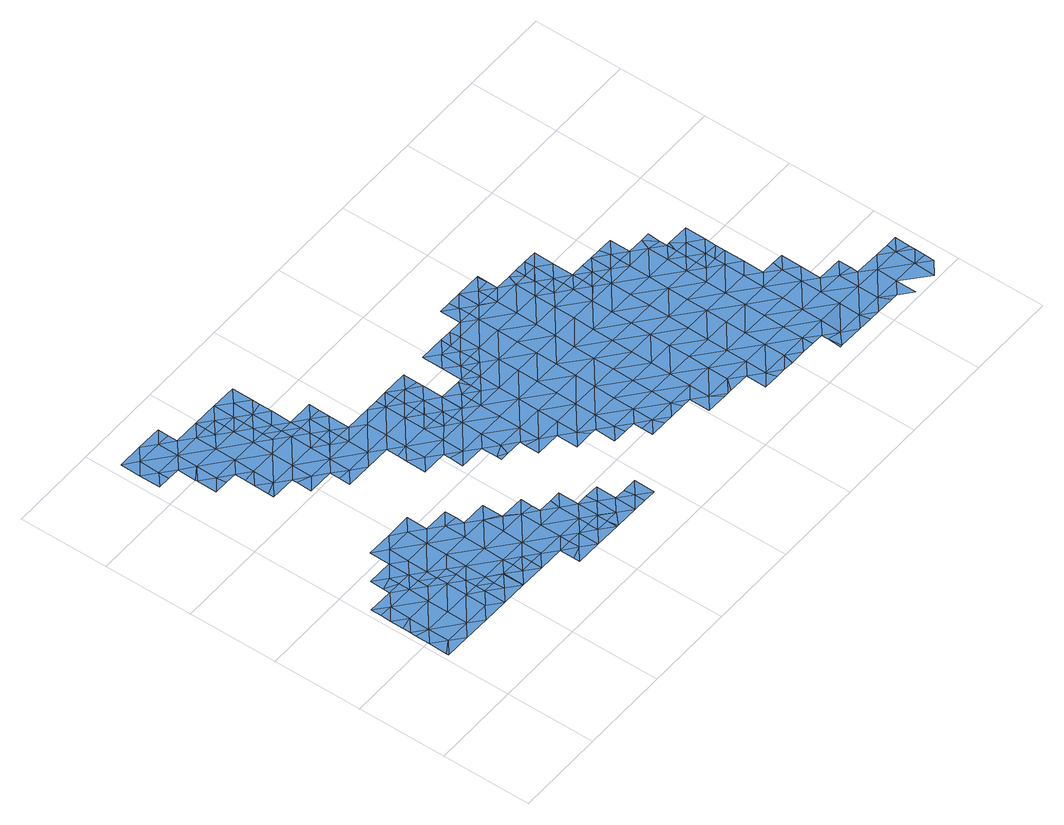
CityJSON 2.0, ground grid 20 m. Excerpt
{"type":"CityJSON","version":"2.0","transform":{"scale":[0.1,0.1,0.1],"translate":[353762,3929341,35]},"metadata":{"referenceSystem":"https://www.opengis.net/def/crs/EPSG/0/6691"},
"CityObjects":{
"waterbody1":{"type":"WaterBody","attributes":{"name":"4","class":"1140","function":"1","WaterBodyRiverFloodingRiskAttribute.description":"6","WaterBodyRiverFloodingRiskAttribute.rankOrg":"1","WaterBodyRiverFloodingRiskAttribute.adminType":"2","WaterBodyRiverFloodingRiskAttribute.scale":"L1"},"geometry":[{"type":"MultiSurface","lod":"1","boundaries":[[[0,1,2]],[[3,4,5]],[[1,5,6]],[[2,1,6]],[[7,2,6]],[[8,2,7]],[[6,5,4]],[[3,9,4]],[[10,11,12]],[[13,14,15]],[[16,17,15]],[[18,19,20]],[[18,20,21]],[[21,20,22]],[[23,21,22]],[[16,24,25]],[[10,24,11]],[[26,27,10]],[[28,27,29]],[[20,30,22]],[[31,32,33]],[[23,22,34]],[[12,11,35]],[[22,36,34]],[[22,28,36]],[[30,28,22]],[[30,27,28]],[[30,10,27]],[[10,30,24]],[[24,30,25]],[[20,25,30]],[[19,25,20]],[[37,25,19]],[[25,37,38]],[[25,38,33]],[[38,31,33]],[[25,33,16]],[[16,33,17]],[[17,33,32]],[[39,26,40]],[[40,26,10]],[[12,40,10]],[[41,35,11]],[[41,11,9]],[[11,14,9]],[[14,11,16]],[[11,24,16]],[[14,16,15]],[[9,14,13]],[[9,13,4]],[[4,13,6]],[[42,2,8]],[[0,2,42]],[[43,36,28]],[[44,43,28]],[[29,44,28]]]}]},
"waterbody2":{"type":"WaterBody","attributes":{"name":"4","class":"1140","function":"1","WaterBodyRiverFloodingRiskAttribute.description":"6","WaterBodyRiverFloodingRiskAttribute.rankOrg":"2","WaterBodyRiverFloodingRiskAttribute.adminType":"2","WaterBodyRiverFloodingRiskAttribute.scale":"L1"},"geometry":[{"type":"MultiSurface","lod":"1","boundaries":[[[45,46,47]],[[48,45,47]],[[49,50,46]],[[46,45,49]],[[48,51,45]],[[52,53,54]],[[55,56,53]],[[54,57,52]],[[58,50,49]],[[59,45,51]],[[55,53,52]],[[51,56,55]],[[60,61,62]],[[63,52,57]],[[49,45,59]],[[64,58,49]],[[59,64,49]],[[59,51,55]],[[65,61,60]],[[66,67,65]],[[68,55,52]],[[63,68,52]],[[60,66,65]],[[67,66,63]],[[60,62,69]],[[70,59,55]],[[66,68,63]],[[68,70,55]],[[71,64,59]],[[72,73,74]],[[75,58,64]],[[73,72,69]],[[60,76,66]],[[77,76,60]],[[76,68,66]],[[60,69,77]],[[78,64,71]],[[72,77,69]],[[79,59,70]],[[74,80,72]],[[71,59,79]],[[75,64,78]],[[79,81,71]],[[82,83,84]],[[85,77,72]],[[70,86,79]],[[70,68,87]],[[80,85,72]],[[83,82,80]],[[68,76,87]],[[87,88,70]],[[89,81,79]],[[70,88,86]],[[82,85,80]],[[79,86,89]],[[90,76,77]],[[85,91,77]],[[92,87,76]],[[82,84,93]],[[91,90,77]],[[90,92,76]],[[94,86,88]],[[92,95,87]],[[96,88,87]],[[97,85,82]],[[95,96,87]],[[88,98,94]],[[85,99,91]],[[100,98,88]],[[82,93,97]],[[100,88,96]],[[97,101,85]],[[102,92,90]],[[85,103,99]],[[104,97,93]],[[105,106,91]],[[85,101,103]],[[105,91,99]],[[90,91,106]],[[107,102,90]],[[108,109,110]],[[107,90,106]],[[111,103,101]],[[102,107,112]],[[109,113,114]],[[115,101,97]],[[114,113,104]],[[116,97,104]],[[101,117,111]],[[108,110,118]],[[109,108,113]],[[104,113,116]],[[119,120,121]],[[118,122,108]],[[101,115,117]],[[97,116,115]],[[119,118,120]],[[113,108,122]],[[119,122,118]],[[121,123,119]],[[113,122,124]],[[116,113,125]],[[116,126,115]],[[127,128,129]],[[117,115,130]],[[113,124,125]],[[131,119,123]],[[119,132,122]],[[123,129,133]],[[129,128,133]],[[131,132,119]],[[126,116,125]],[[124,122,134]],[[135,133,128]],[[130,115,126]],[[131,123,133]],[[136,137,124]],[[136,124,134]],[[125,124,137]],[[134,122,132]],[[130,126,138]],[[139,140,141]],[[125,137,142]],[[143,144,125]],[[135,145,133]],[[143,125,142]],[[126,125,144]],[[139,135,140]],[[146,134,132]],[[147,139,141]],[[131,133,145]],[[148,149,126]],[[148,126,144]],[[131,150,132]],[[138,126,149]],[[145,135,139]],[[132,151,146]],[[150,131,145]],[[150,152,132]],[[153,154,147]],[[151,132,152]],[[155,154,153]],[[152,156,151]],[[157,158,139]],[[139,147,157]],[[159,150,145]],[[145,139,158]],[[160,156,152]],[[147,154,157]],[[158,159,145]],[[159,152,150]],[[161,154,155]],[[161,162,154]],[[160,152,163]],[[164,165,161]],[[166,165,164]],[[159,167,152]],[[152,167,163]],[[157,168,158]],[[157,154,168]],[[161,165,162]],[[169,165,166]],[[168,154,162]],[[163,170,171]],[[158,172,159]],[[168,172,158]],[[171,170,173]],[[170,163,167]],[[174,175,176]],[[169,177,165]],[[165,177,162]],[[178,167,159]],[[176,175,169]],[[172,179,159]],[[180,173,170]],[[174,181,175]],[[179,178,159]],[[182,170,167]],[[177,169,175]],[[183,184,162]],[[181,185,175]],[[180,170,186]],[[162,177,183]],[[168,162,184]],[[168,187,172]],[[184,187,168]],[[182,167,178]],[[175,188,177]],[[172,187,179]],[[186,170,182]],[[189,183,177]],[[175,185,188]],[[190,188,185]],[[191,192,193]],[[179,194,178]],[[191,186,182]],[[193,186,191]],[[189,177,188]],[[192,195,196]],[[179,187,197]],[[198,199,196]],[[195,192,191]],[[184,183,200]],[[190,201,188]],[[182,178,194]],[[200,183,189]],[[179,197,194]],[[202,191,182]],[[200,203,184]],[[184,204,187]],[[198,196,195]],[[205,189,188]],[[203,204,184]],[[187,204,197]],[[206,182,194]],[[205,188,201]],[[207,195,191]],[[201,208,209]],[[195,210,198]],[[211,200,189]],[[202,182,206]],[[208,212,209]],[[205,201,209]],[[213,203,200]],[[214,206,194]],[[211,189,205]],[[195,207,210]],[[191,202,207]],[[209,212,215]],[[197,204,216]],[[194,197,214]],[[215,217,209]],[[218,205,209]],[[219,202,206]],[[213,200,211]],[[197,216,214]],[[220,210,207]],[[221,217,215]],[[204,203,222]],[[205,218,211]],[[222,203,213]],[[204,223,216]],[[219,206,214]],[[202,224,207]],[[219,224,202]],[[207,225,220]],[[226,217,221]],[[209,217,218]],[[227,214,216]],[[204,222,223]],[[224,228,207]],[[207,228,225]],[[229,222,213]],[[230,216,223]],[[231,219,214]],[[211,218,232]],[[213,211,233]],[[225,228,234]],[[233,211,232]],[[235,226,236]],[[226,237,217]],[[227,216,230]],[[217,237,218]],[[238,235,236]],[[239,224,219]],[[240,234,228]],[[223,222,229]],[[235,237,226]],[[231,214,227]],[[231,239,219]],[[218,241,232]],[[213,233,229]],[[223,242,230]],[[237,241,218]],[[243,228,224]],[[229,242,223]],[[228,244,240]],[[245,233,232]],[[239,243,224]],[[235,238,246]],[[230,247,227]],[[248,229,233]],[[247,231,227]],[[245,232,241]],[[228,243,244]],[[249,235,246]],[[250,230,242]],[[235,251,237]],[[252,239,231]],[[251,241,237]],[[253,242,229]],[[247,230,250]],[[233,245,248]],[[249,246,254]],[[243,255,244]],[[256,257,239]],[[239,257,243]],[[235,249,251]],[[231,258,252]],[[256,239,252]],[[253,229,248]],[[258,231,247]],[[241,259,245]],[[260,249,254]],[[257,261,243]],[[262,255,243]],[[261,262,243]],[[250,242,263]],[[264,247,250]],[[241,251,265]],[[242,253,263]],[[262,266,255]],[[267,252,258]],[[259,268,245]],[[247,269,258]],[[249,270,251]],[[271,264,250]],[[241,265,259]],[[248,245,268]],[[250,263,271]],[[247,272,269]],[[269,273,258]],[[258,274,267]],[[249,260,270]],[[253,248,268]],[[273,274,258]],[[247,264,272]],[[251,275,265]],[[253,276,263]],[[270,260,277]],[[275,251,270]],[[253,268,278]],[[279,272,264]],[[280,281,265]],[[276,253,278]],[[271,263,276]],[[282,264,271]],[[270,277,283]],[[259,281,268]],[[265,275,280]],[[284,285,286]],[[259,265,281]],[[276,282,271]],[[264,287,279]],[[288,275,270]],[[289,286,285]],[[288,270,283]],[[286,289,283]],[[278,268,290]],[[289,288,283]],[[264,291,287]],[[275,292,280]],[[278,293,276]],[[285,294,289]],[[288,292,275]],[[268,281,290]],[[264,282,291]],[[280,295,281]],[[292,295,280]],[[278,290,293]],[[293,296,276]],[[297,287,291]],[[282,276,296]],[[281,298,290]],[[289,299,288]],[[300,291,282]],[[289,294,301]],[[288,299,292]],[[297,291,302]],[[303,301,294]],[[304,282,296]],[[281,295,298]],[[290,305,293]],[[306,296,293]],[[307,305,290]],[[289,301,299]],[[307,290,298]],[[282,304,300]],[[305,306,293]],[[302,291,300]],[[306,308,296]],[[309,298,295]],[[308,310,296]],[[301,303,311]],[[304,296,310]],[[292,299,312]],[[295,292,309]],[[300,313,302]],[[310,314,304]],[[315,300,304]],[[298,316,307]],[[309,292,312]],[[311,317,301]],[[314,315,304]],[[301,318,299]],[[309,319,298]],[[320,306,305]],[[321,313,300]],[[317,318,301]],[[307,322,305]],[[298,319,316]],[[321,300,315]],[[299,318,312]],[[322,307,316]],[[323,317,311]],[[324,320,305]],[[322,324,305]],[[313,321,325]],[[309,312,326]],[[316,319,327]],[[309,328,319]],[[328,309,326]],[[326,312,329]],[[312,318,329]],[[317,323,330]],[[331,327,319]],[[319,328,331]],[[317,332,318]],[[329,333,326]],[[334,332,317]],[[317,330,334]],[[329,318,335]],[[332,335,318]],[[330,336,334]],[[337,329,335]],[[329,337,333]],[[332,338,335]],[[339,340,334]],[[332,334,340]],[[340,341,332]],[[332,341,338]],[[339,342,340]],[[343,341,340]],[[338,341,344]],[[345,343,340]],[[345,340,342]],[[346,341,343]],[[344,341,347]],[[341,346,347]]]}]},
"waterbody3":{"type":"WaterBody","attributes":{"name":"4","class":"1140","function":"1","WaterBodyRiverFloodingRiskAttribute.description":"6","WaterBodyRiverFloodingRiskAttribute.rankOrg":"2","WaterBodyRiverFloodingRiskAttribute.adminType":"2","WaterBodyRiverFloodingRiskAttribute.scale":"L1"},"geometry":[{"type":"MultiSurface","lod":"1","boundaries":[[[40,12,348]],[[26,39,349]],[[350,349,39]],[[349,350,351]],[[350,39,348]],[[352,350,348]],[[352,348,353]],[[29,26,349]],[[27,26,29]],[[40,348,39]],[[354,355,356]],[[355,357,356]],[[358,359,360]],[[358,360,361]],[[351,361,360]],[[351,362,361]],[[351,363,362]],[[364,363,351]],[[364,365,363]],[[364,366,365]],[[352,366,364]],[[367,366,352]],[[368,366,367]],[[368,369,366]],[[368,370,371]],[[368,367,370]],[[370,372,373]],[[373,372,374]],[[374,372,375]],[[376,375,372]],[[376,377,375]],[[378,377,376]],[[379,380,376]],[[379,7,380]],[[0,353,1]],[[381,1,353]],[[381,5,1]],[[3,5,381]],[[41,9,3]],[[35,41,381]],[[381,12,35]],[[381,348,12]],[[363,382,383]],[[370,384,385]],[[386,387,388]],[[360,359,389]],[[389,386,388]],[[362,390,361]],[[358,361,390]],[[383,362,363]],[[351,350,364]],[[382,363,365]],[[365,366,391]],[[350,352,364]],[[366,369,391]],[[371,370,385]],[[374,392,373]],[[374,375,393]],[[377,394,375]],[[380,378,376]],[[8,7,379]],[[353,348,381]],[[41,3,381]],[[395,354,356]],[[356,357,396]],[[384,370,373]],[[374,397,392]],[[374,393,397]],[[398,399,400]],[[401,402,403]],[[404,398,400]],[[405,406,403]],[[403,402,405]],[[393,375,401]],[[394,401,375]],[[406,405,407]],[[406,395,403]],[[395,404,403]],[[395,356,404]],[[404,356,396]],[[403,404,400]],[[403,400,401]],[[401,400,393]],[[393,400,399]],[[387,36,43]],[[387,43,388]],[[43,44,388]],[[44,408,389]],[[351,408,349]],[[349,44,29]],[[409,370,367]],[[372,370,409]],[[42,8,379]],[[42,379,409]],[[409,379,376]],[[353,42,409]],[[0,42,353]],[[44,389,388]],[[349,408,44]],[[408,360,389]],[[351,360,408]],[[352,409,367]],[[409,376,372]],[[352,353,409]]]}]},
"waterbody4":{"type":"WaterBody","attributes":{"name":"4","class":"1140","function":"1","WaterBodyRiverFloodingRiskAttribute.description":"6","WaterBodyRiverFloodingRiskAttribute.rankOrg":"1","WaterBodyRiverFloodingRiskAttribute.adminType":"2","WaterBodyRiverFloodingRiskAttribute.scale":"L1"},"geometry":[{"type":"MultiSurface","lod":"1","boundaries":[[[401,410,405]],[[411,412,413]],[[411,410,377]],[[394,410,401]],[[401,405,402]],[[411,377,412]],[[411,407,410]],[[378,380,412]],[[378,412,377]],[[394,377,410]],[[407,405,410]],[[414,412,380]],[[413,412,414]]]}]},
"waterbody5":{"type":"WaterBody","attributes":{"name":"4","class":"1140","function":"1","WaterBodyRiverFloodingRiskAttribute.description":"6","WaterBodyRiverFloodingRiskAttribute.rankOrg":"1","WaterBodyRiverFloodingRiskAttribute.adminType":"2","WaterBodyRiverFloodingRiskAttribute.scale":"L1"},"geometry":[{"type":"MultiSurface","lod":"1","boundaries":[[[415,416,417]],[[102,95,92]],[[418,419,420]],[[100,417,98]],[[417,419,418]],[[98,417,418]],[[417,416,419]],[[417,96,421]],[[112,415,421]],[[421,102,112]],[[95,102,421]],[[422,423,98]],[[94,98,423]],[[86,94,423]],[[418,420,422]],[[421,96,95]],[[100,96,417]],[[423,81,89]],[[423,422,81]],[[423,89,86]],[[418,422,98]],[[417,421,415]]]}]},
"waterbody6":{"type":"WaterBody","attributes":{"name":"4","class":"1140","function":"1","WaterBodyRiverFloodingRiskAttribute.description":"6","WaterBodyRiverFloodingRiskAttribute.rankOrg":"1","WaterBodyRiverFloodingRiskAttribute.adminType":"2","WaterBodyRiverFloodingRiskAttribute.scale":"L1"},"geometry":[{"type":"MultiSurface","lod":"1","boundaries":[[[424,106,425]],[[107,424,112]],[[426,424,425]],[[105,99,103]],[[105,103,425]],[[103,111,425]],[[111,117,425]],[[106,424,107]],[[106,105,425]],[[427,112,424]],[[428,424,426]],[[428,427,424]],[[425,117,426]]]}]},
"waterbody7":{"type":"WaterBody","attributes":{"name":"4","class":"1140","function":"1","WaterBodyRiverFloodingRiskAttribute.description":"6","WaterBodyRiverFloodingRiskAttribute.rankOrg":"1","WaterBodyRiverFloodingRiskAttribute.adminType":"2","WaterBodyRiverFloodingRiskAttribute.scale":"L1"},"geometry":[{"type":"MultiSurface","lod":"1","boundaries":[[[160,163,429]],[[137,136,430]],[[143,142,431]],[[431,142,137]],[[160,429,156]],[[156,429,432]],[[146,151,430]],[[156,432,151]],[[151,432,430]],[[431,137,430]],[[432,433,431]],[[430,432,431]],[[434,432,429]],[[434,171,173]],[[171,434,429]],[[429,163,171]],[[144,143,431]],[[435,144,431]],[[144,435,148]],[[148,435,149]],[[149,435,436]],[[435,437,436]],[[437,435,433]],[[435,431,433]],[[136,134,430]],[[430,134,146]]]}]},
"waterbody8":{"type":"WaterBody","attributes":{"name":"4","class":"1140","function":"1","WaterBodyRiverFloodingRiskAttribute.description":"6","WaterBodyRiverFloodingRiskAttribute.rankOrg":"1","WaterBodyRiverFloodingRiskAttribute.adminType":"2","WaterBodyRiverFloodingRiskAttribute.scale":"L1"},"geometry":[{"type":"MultiSurface","lod":"1","boundaries":[[[173,438,439]],[[193,192,438]],[[196,440,192]],[[199,441,440]],[[192,440,438]],[[440,439,438]],[[438,186,193]],[[180,186,438]],[[196,199,440]],[[173,180,438]],[[441,439,440]]]}]},
"waterbody9":{"type":"WaterBody","attributes":{"name":"4","class":"1140","function":"1","WaterBodyRiverFloodingRiskAttribute.description":"6","WaterBodyRiverFloodingRiskAttribute.rankOrg":"1","WaterBodyRiverFloodingRiskAttribute.adminType":"2","WaterBodyRiverFloodingRiskAttribute.scale":"L1"},"geometry":[{"type":"MultiSurface","lod":"1","boundaries":[[[442,443,210]],[[210,220,442]],[[234,444,445]],[[244,446,444]],[[234,240,444]],[[444,240,244]],[[225,445,442]],[[445,447,442]],[[448,446,449]],[[234,445,225]],[[448,445,444]],[[447,443,442]],[[220,225,442]],[[446,448,444]]]}]},
"waterbody10":{"type":"WaterBody","attributes":{"name":"4","class":"1140","function":"1","WaterBodyRiverFloodingRiskAttribute.description":"6","WaterBodyRiverFloodingRiskAttribute.rankOrg":"1","WaterBodyRiverFloodingRiskAttribute.adminType":"2","WaterBodyRiverFloodingRiskAttribute.scale":"L1"},"geometry":[{"type":"MultiSurface","lod":"1","boundaries":[[[450,451,257]],[[267,274,450]],[[274,452,450]],[[452,453,451]],[[454,266,262]],[[256,450,257]],[[267,450,252]],[[257,451,261]],[[261,451,262]],[[451,454,262]],[[256,252,450]],[[450,452,451]],[[454,451,453]]]}]},
"waterbody11":{"type":"WaterBody","attributes":{"name":"4","class":"1140","function":"1","WaterBodyRiverFloodingRiskAttribute.description":"6","WaterBodyRiverFloodingRiskAttribute.rankOrg":"1","WaterBodyRiverFloodingRiskAttribute.adminType":"2","WaterBodyRiverFloodingRiskAttribute.scale":"L1"},"geometry":[{"type":"MultiSurface","lod":"1","boundaries":[[[279,455,269]],[[456,455,457]],[[455,274,273]],[[287,457,455]],[[287,297,458]],[[459,458,460]],[[279,287,455]],[[287,458,457]],[[455,456,274]],[[458,459,457]],[[297,302,458]],[[458,302,460]],[[269,455,273]],[[279,269,272]]]}]},
"waterbody12":{"type":"WaterBody","attributes":{"name":"4","class":"1140","function":"1","WaterBodyRiverFloodingRiskAttribute.description":"6","WaterBodyRiverFloodingRiskAttribute.rankOrg":"1","WaterBodyRiverFloodingRiskAttribute.adminType":"2","WaterBodyRiverFloodingRiskAttribute.scale":"L1"},"geometry":[{"type":"MultiSurface","lod":"1","boundaries":[[[461,462,463]],[[464,461,463]],[[314,461,464]],[[465,462,466]],[[466,462,461]],[[466,461,310]],[[310,308,466]],[[314,464,315]],[[310,461,314]],[[466,306,320]],[[465,320,324]],[[320,465,466]],[[308,306,466]]]}]}
},
"vertices":[
[264,189,12],[236,190,12],[263,166,12],[207,190,12],[207,167,12],[235,190,12],[235,143,12],[291,142,12],[292,166,12],[179,191,12],[152,260,12],[151,214,12],[179,237,12],[178,144,12],[150,168,12],[122,145,12],[93,169,12],[64,146,12],[10,256,12],[10,239,12],[38,262,12],[10,286,12],[39,308,12],[11,309,12],[94,215,12],[37,216,12],[152,283,12],[124,284,12],[96,307,12],[124,307,12],[95,261,12],[8,151,12],[8,147,12],[37,170,12],[11,332,12],[179,236,12],[67,331,12],[9,226,12],[9,194,12],[180,283,12],[180,260,12],[179,213,12],[292,189,12],[96,331,12],[125,330,12],
[48,863,12],[20,887,12],[20,840,12],[48,840,12],[49,909,12],[21,932,12],[76,839,12],[103,769,12],[75,793,12],[74,747,12],[104,816,12],[75,796,12],[105,747,12],[77,931,12],[105,862,12],[158,676,12],[130,665,12],[130,653,12],[131,746,12],[105,908,12],[131,700,12],[159,723,12],[131,721,12],[160,769,12],[186,652,12],[161,815,12],[134,885,12],[214,629,12],[186,640,12],[185,607,12],[134,930,12],[216,722,12],[215,675,12],[134,906,12],[161,861,12],[243,606,12],[190,884,12],[270,582,12],[242,583,12],[242,559,12],[271,628,12],[189,837,12],[217,768,12],[217,814,12],[190,861,12],[273,721,12],[272,674,12],[245,744,12],[298,558,12],[218,837,12],[245,767,12],[246,790,12],[327,581,12],[246,836,12],[300,651,12],[246,813,12],[328,627,12],[273,744,12],[300,650,12],[355,557,12],[300,674,12],[300,697,12],[301,720,12],[382,488,12],[354,511,12],[354,465,12],[328,650,12],[301,743,12],[383,534,12],[355,530,12],[384,626,12],[384,580,12],[357,649,12],[410,464,12],[438,441,12],[410,449,12],[409,418,12],[439,487,12],[466,417,12],[440,533,12],[440,579,12],[441,625,12],[466,370,12],[485,370,12],[466,382,12],[413,648,12],[495,440,12],[496,486,12],[494,393,12],[468,509,12],[522,369,12],[468,532,12],[469,555,12],[441,648,12],[550,346,12],[522,356,12],[521,324,12],[469,556,12],[469,579,12],[469,602,12],[551,392,12],[496,508,12],[578,323,12],[470,625,12],[470,648,12],[551,439,12],[524,508,12],[552,485,12],[577,276,12],[606,299,12],[620,276,12],[525,508,12],[607,345,12],[607,391,12],[608,438,12],[553,507,12],[634,275,12],[663,298,12],[581,507,12],[633,229,12],[662,252,12],[664,228,12],[609,484,12],[663,344,12],[690,228,12],[610,530,12],[582,530,12],[664,390,12],[582,554,12],[689,182,12],[718,205,12],[690,207,12],[719,251,12],[666,483,12],[665,437,12],[610,553,12],[726,182,12],[666,529,12],[719,297,12],[720,343,12],[746,181,12],[638,553,12],[721,389,12],[774,204,12],[775,250,12],[781,181,12],[667,576,12],[639,599,12],[639,576,12],[722,482,12],[668,622,12],[639,622,12],[722,436,12],[665,644,12],[640,645,12],[776,296,12],[803,181,12],[724,575,12],[777,342,12],[777,388,12],[831,203,12],[723,528,12],[725,621,12],[802,134,12],[830,157,12],[697,644,12],[832,249,12],[850,133,12],[833,295,12],[779,481,12],[858,133,12],[778,435,12],[887,156,12],[888,202,12],[780,527,12],[725,643,12],[868,133,12],[833,341,12],[834,388,12],[781,574,12],[753,643,12],[915,132,12],[836,480,12],[781,620,12],[890,341,12],[835,434,12],[836,526,12],[889,248,12],[889,295,12],[754,643,12],[943,108,12],[915,86,12],[944,155,12],[949,85,12],[837,573,12],[782,642,12],[945,201,12],[891,387,12],[838,619,12],[810,642,12],[945,247,12],[971,85,12],[892,479,12],[946,294,12],[1000,107,12],[892,433,12],[1000,154,12],[865,549,12],[947,340,12],[994,84,12],[846,641,12],[865,572,12],[866,595,12],[893,525,12],[1002,246,12],[1028,84,12],[866,596,12],[866,618,12],[948,386,12],[949,478,12],[1001,200,12],[866,641,12],[894,549,12],[1003,293,12],[921,502,12],[1056,107,12],[948,432,12],[921,501,12],[922,525,12],[922,548,12],[1057,153,12],[1004,385,12],[1056,83,12],[1003,339,12],[949,501,12],[1058,199,12],[1059,245,12],[1005,431,12],[1084,83,11],[1083,37,10],[1087,37,10],[1084,67,11],[978,501,12],[1113,106,12],[1112,60,10],[1059,292,12],[1006,477,12],[1114,152,12],[1060,338,12],[1141,36,10],[1115,198,12],[1061,384,12],[1006,500,12],[1115,244,12],[1170,105,11],[1062,476,12],[1169,59,10],[1035,500,12],[1175,36,9],[1062,430,12],[1117,337,12],[1089,360,12],[1116,291,12],[1089,383,12],[1171,197,11],[1089,407,12],[1197,35,9],[1171,151,11],[1071,499,12],[1090,430,12],[1090,453,12],[1144,267,12],[1226,58,9],[1226,104,10],[1172,243,11],[1117,360,12],[1090,470,12],[1145,314,12],[1239,35,8],[1146,359,12],[1091,499,12],[1199,174,11],[1176,267,11],[1200,220,11],[1227,150,10],[1254,34,8],[1201,266,11],[1283,103,9],[1256,173,10],[1282,57,8],[1255,127,10],[1282,11,7],[1256,145,10],[1312,126,9],[1338,10,6],[1339,56,8],[1340,102,9],[1367,33,7],[1368,78,8],[1343,125,9],[1368,55,7],[1368,92,8],[1369,125,9],
[208,259,12],[152,307,12],[209,306,12],[210,352,12],[265,258,12],[264,212,12],[546,92,12],[574,91,12],[546,115,12],[575,138,12],[182,421,12],[126,422,12],[154,399,12],[211,398,12],[239,374,12],[266,351,12],[266,305,12],[294,328,12],[322,304,12],[322,257,12],[351,280,12],[351,284,12],[378,256,12],[355,280,12],[378,210,12],[406,233,12],[434,209,12],[434,163,12],[377,164,12],[405,140,12],[376,141,12],[320,165,12],[348,141,12],[208,213,12],[295,349,12],[295,373,12],[406,253,12],[407,279,12],[68,377,12],[68,347,12],[96,354,12],[125,376,12],[240,421,12],[351,327,12],[438,232,12],[463,186,12],[433,140,12],[517,92,12],[542,138,12],[463,232,12],[519,185,12],[488,186,12],[490,162,12],[462,140,12],[462,139,12],[489,116,12],[518,139,12],[461,116,12],[465,93,12],[461,93,12],[153,353,12],[321,211,12],
[433,117,12],[404,94,12],[376,118,12],[348,95,12],[348,109,12],
[302,789,12],[302,818,12],[274,813,12],[275,859,12],[303,836,12],[303,882,12],[273,767,12],[247,883,12],[218,860,12],
[329,720,12],[328,673,12],[357,696,12],[358,743,12],[358,719,12],
[553,531,12],[496,532,12],[497,578,12],[525,555,12],[526,601,12],[573,554,12],[498,624,12],[526,647,12],[526,616,12],
[610,576,12],[583,600,12],[611,622,12],[583,646,12],
[725,667,12],[698,690,12],[782,666,12],[754,689,12],[811,666,12],[724,690,12],[809,689,12],[811,689,12],
[894,572,12],[895,618,12],[923,595,12],[924,640,12],[894,641,12],
[950,524,12],[953,548,12],[978,547,12],[1007,523,12],[1003,547,12],[1035,546,12],
[1118,429,12],[1147,406,12],[1147,452,12],[1097,453,12],[1146,380,12],[1118,383,12]
]}
